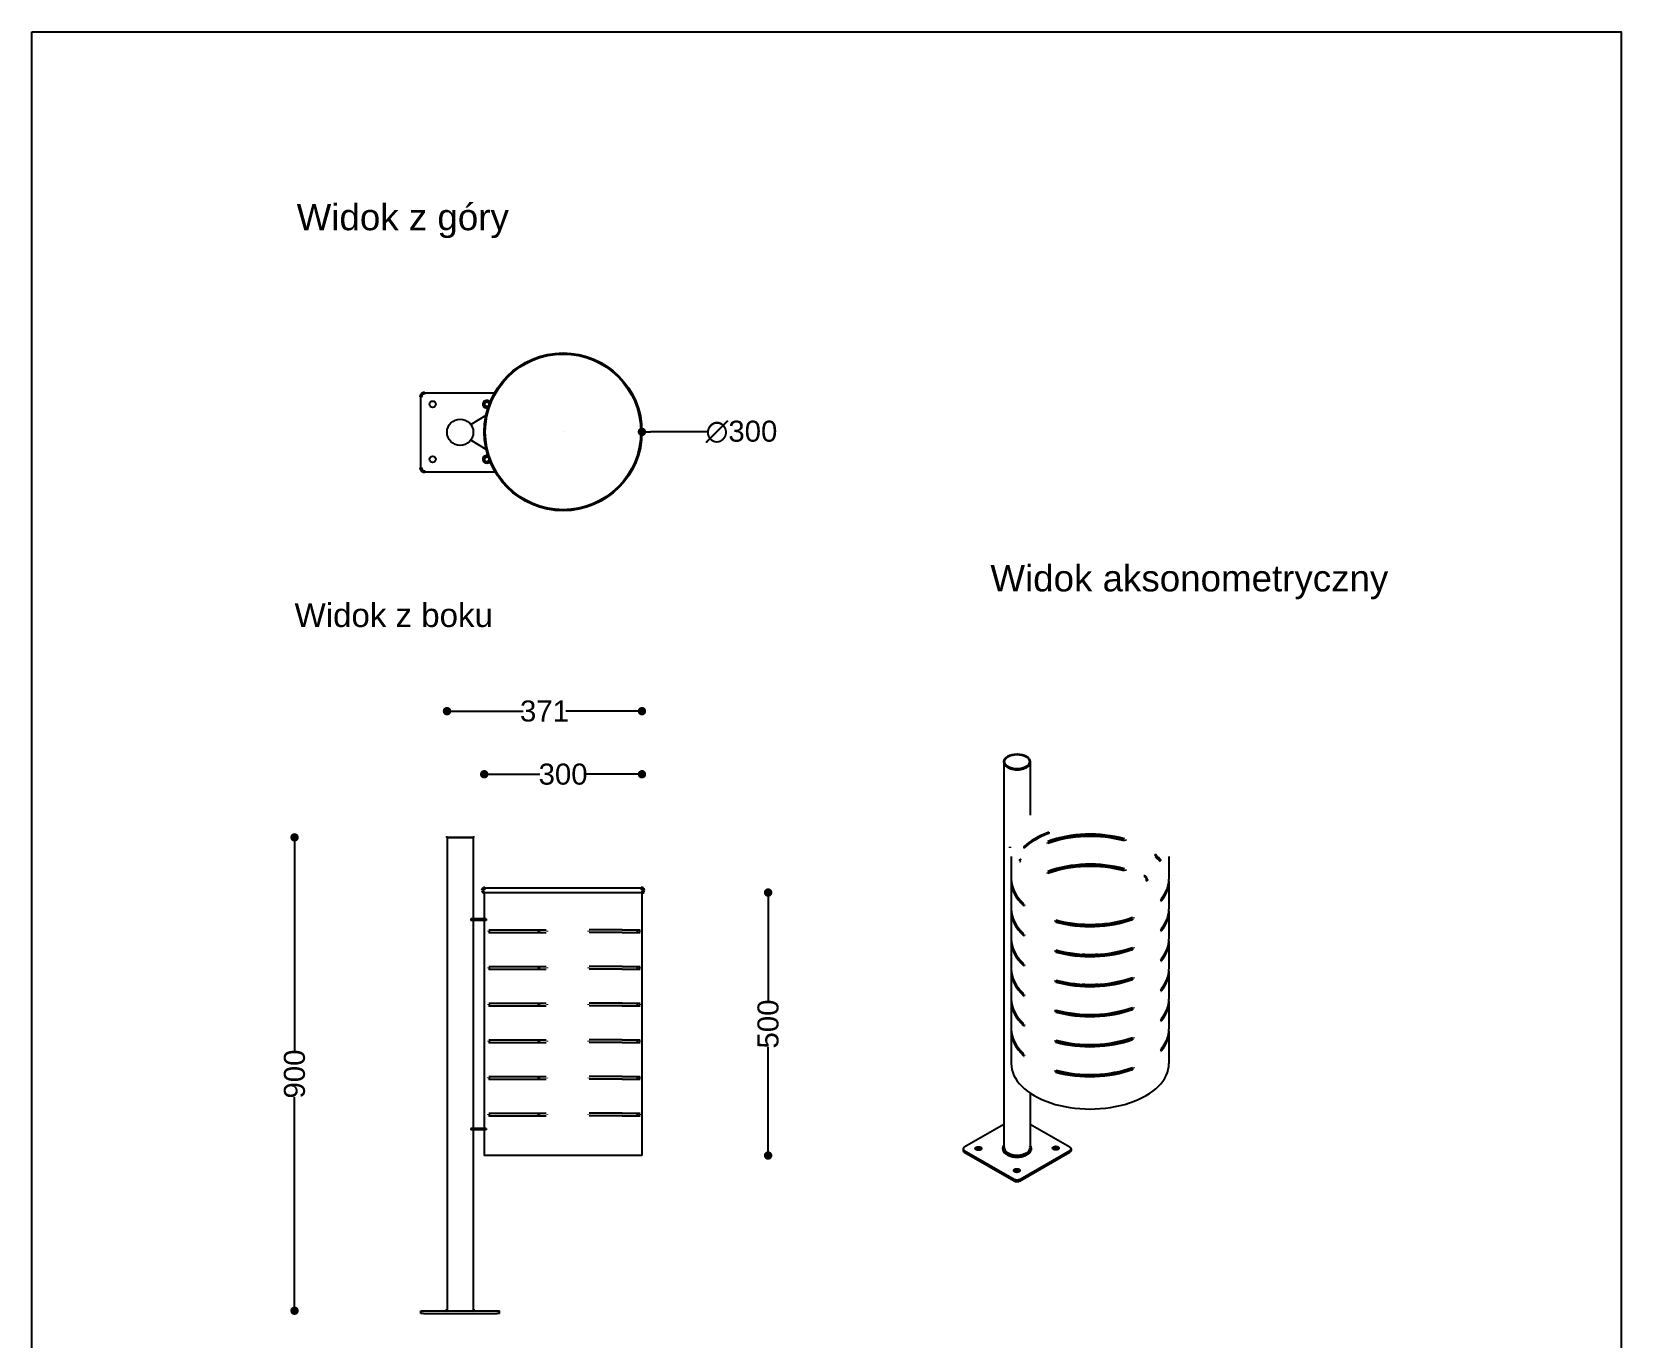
# Model space of a CAD drawing. Header units: millimetres. Extents: x -295 to 2728, y -773 to 3655.
# Drawn here: x -295 to 2728, y 1171 to 3655 of the extents above; entities that cross this region are included whole.
import ezdxf

# ---------------------------------------------------------------- set-up
doc = ezdxf.new("R2010")
doc.units = ezdxf.units.MM
doc.header["$LTSCALE"] = 6
doc.layers.add('Krawędzie widoczneARTUR', color=7, linetype='Continuous', lineweight=50)
doc.layers.add('Widoczne krawędzie styczneARTUR', color=7, linetype='Continuous', lineweight=35)
doc.styles.get("Standard").update_dxf_attribs({"font": 'arial.ttf'})
doc.dimstyles.get("Standard").update_dxf_attribs({"dimtxt": 0.18, "dimasz": 0.18, "dimexe": 0.18, "dimexo": 0.0625, "dimgap": 0.09, "dimtad": 0, "dimtih": 1, "dimtoh": 1, "dimdec": 4, "dimzin": 0, "dimdsep": 46, "dimtxsty": 'Standard', "dimcen": 0.09, "dimadec": 0, "dimazin": 0, "dimtfac": 1, "dimtdec": 4, "dimtofl": 0, "dimtmove": 0, "dimatfit": 3, "dimfxl": 0, "dimtolj": 1, "dimtzin": 0, "dimarcsym": 0})

# ---------------------------------------------------------------- blocks, each defined once
blk = doc.blocks.new('_Dot')
at = {"color": 0, "linetype": 'ByBlock', "lineweight": -2}
blk.add_line((-0.5, 0), (-1, 0), dxfattribs=at)
at = {"color": 0, "linetype": 'ByBlock', "const_width": 0.5}
blk.add_lwpolyline([(-0.25, 0, 1), (0.25, 0, 1)], format="xyb", close=True, dxfattribs=at)
blk = doc.blocks.new('*D7')
at = {"color": 0, "lineweight": -2}
for p, q in [((204.6, 2107), (204.6, 1717.2)), ((204.6, 1239), (204.6, 1628.8))]:
    blk.add_line(p, q, dxfattribs=at)
at = {"layer": 'Defpoints', "color": 0}
for p in [(495.1, 2123), (204.6, 1223), (495.1, 1223)]:
    blk.add_point(p, dxfattribs=at)
at = {"color": 0, "lineweight": -2, "xscale": 16, "yscale": 16, "zscale": 16}
for p, rotation in [((204.6, 2123), 90), ((204.6, 1223), 270)]:
    blk.add_blockref('_Dot', p, dxfattribs=dict(at, rotation=rotation))
at = {"color": 0, "insert": (204.6, 1673), "char_height": 40, "attachment_point": 5, "rotation": 90}
blk.add_mtext('\\A1;900', dxfattribs=at)
blk = doc.blocks.new('*D8')
at = {"color": 0, "lineweight": -2}
for p, q in [((581.4, 2243), (671.2, 2243)), ((849.4, 2243), (759.6, 2243))]:
    blk.add_line(p, q, dxfattribs=at)
at = {"layer": 'Defpoints', "color": 0}
for p in [(865.4, 2243), (565.4, 2017.4), (865.4, 2017.4)]:
    blk.add_point(p, dxfattribs=at)
at = {"color": 0, "lineweight": -2, "xscale": 16, "yscale": 16, "zscale": 16, "rotation": 180}
blk.add_blockref('_Dot', (565.4, 2243), dxfattribs=at)
at = {"color": 0, "lineweight": -2, "xscale": 16, "yscale": 16, "zscale": 16}
blk.add_blockref('_Dot', (865.4, 2243), dxfattribs=at)
at = {"color": 0, "insert": (715.4, 2243), "char_height": 40, "attachment_point": 5}
blk.add_mtext('\\A1;300', dxfattribs=at)
blk = doc.blocks.new('*D9')
at = {"color": 0, "lineweight": -2}
for p, q in [((510.6, 2363), (639.6, 2363)), ((849.4, 2363), (720.4, 2363))]:
    blk.add_line(p, q, dxfattribs=at)
at = {"layer": 'Defpoints', "color": 0}
for p in [(865.4, 2363), (494.6, 2122), (865.4, 2017.4)]:
    blk.add_point(p, dxfattribs=at)
at = {"color": 0, "lineweight": -2, "xscale": 16, "yscale": 16, "zscale": 16, "rotation": 180}
blk.add_blockref('_Dot', (494.6, 2363), dxfattribs=at)
at = {"color": 0, "lineweight": -2, "xscale": 16, "yscale": 16, "zscale": 16}
blk.add_blockref('_Dot', (865.4, 2363), dxfattribs=at)
at = {"color": 0, "insert": (680, 2363), "char_height": 40, "attachment_point": 5}
blk.add_mtext('\\A1;371', dxfattribs=at)
blk = doc.blocks.new('*D10')
at = {"color": 0, "lineweight": -2}
for p, q in [((715.3, 2894), (715.5, 2894)), ((715.4, 2893.9), (715.4, 2894.1)), ((988.8, 2894), (881.4, 2894))]:
    blk.add_line(p, q, dxfattribs=at)
at = {"layer": 'Defpoints', "color": 0}
for p in [(565.4, 2894), (865.4, 2894)]:
    blk.add_point(p, dxfattribs=at)
at = {"color": 0, "lineweight": -2, "xscale": 16, "yscale": 16, "zscale": 16, "rotation": 180}
blk.add_blockref('_Dot', (865.4, 2894), dxfattribs=at)
at = {"color": 0, "insert": (1054.7, 2894), "char_height": 40, "attachment_point": 5}
blk.add_mtext('\\A1;∅300', dxfattribs=at)
blk = doc.blocks.new('*D20')
at = {"color": 0, "lineweight": -2}
for p, q in [((1105.4, 2002.1), (1105.4, 1812.3)), ((1105.4, 1534.1), (1105.4, 1723.9))]:
    blk.add_line(p, q, dxfattribs=at)
at = {"layer": 'Defpoints', "color": 0}
for p in [(715.4, 2018.1), (1105.4, 2018.1), (715.4, 1518.1)]:
    blk.add_point(p, dxfattribs=at)
at = {"color": 0, "lineweight": -2, "xscale": 16, "yscale": 16, "zscale": 16}
for p, rotation in [((1105.4, 2018.1), 90), ((1105.4, 1518.1), 270)]:
    blk.add_blockref('_Dot', p, dxfattribs=dict(at, rotation=rotation))
at = {"color": 0, "insert": (1105.4, 1768.1), "char_height": 40, "attachment_point": 5, "rotation": 90}
blk.add_mtext('\\A1;500', dxfattribs=at)

msp = doc.modelspace()

# ---------------------------------------------------------------- linework, layer by layer
for p, q in [((539.8, 1967.8), (539.8, 1964.8)), ((539.8, 1569.6), (539.8, 1566.6))]:
    msp.add_line(p, q)
msp.add_lwpolyline([(-295.2, 3654.7), (2728.1, 3654.7), (2728.1, -772.6), (-295.2, -772.6)], close=True)
at = {"layer": 'Krawędzie widoczneARTUR', "lineweight": 25}
for p, q in [((452.6, 2968.2), (585.1, 2968.2)), ((444.6, 2826.2), (444.6, 2960.2)), ((539.8, 2908), (568.8, 2925.8)), ((569.2, 2860.4), (539.8, 2878.5)), ((452.6, 2818.2), (586, 2818.2)), ((1553.9, 2266.4), (1553.9, 2266)), ((1553.9, 2266), (1553.9, 1532.5)), ((1603.9, 2266.4), (1603.9, 2266)), ((1603.9, 2266), (1603.9, 2165.2)), ((494.6, 2122.5), (494.6, 2122)), ((544.6, 2122), (494.6, 2122)), ((544.6, 2122), (494.6, 2122)), ((494.6, 2122), (494.6, 1224.8)), ((544.1, 2123), (495.1, 2123)), ((544.6, 2122.5), (544.6, 2122)), ((544.6, 2122), (544.6, 1967.8)), ((1639.4, 2132.8), (1639.4, 2130.3)), ((1785, 2118.7), (1785, 2118.6)), ((1785.2, 2118.1), (1785.2, 2117.2)), ((1567.9, 2086.9), (1567.9, 2043.8)), ((1591.5, 2104.8), (1591.5, 2102.3)), ((1635.4, 2112.9), (1635.4, 2112.1)), ((1840.8, 2089.7), (1840.8, 2088.8)), ((1843.1, 2089.2), (1843.1, 2088.9)), ((1867.9, 2086.9), (1867.9, 2043.8)), ((1586.1, 2080.8), (1586.1, 2080)), ((1785, 2061.6), (1785, 2061.5)), ((1785.2, 2061), (1785.2, 2060.2)), ((567.4, 2027), (863.4, 2027)), ((1567.9, 2039.7), (1567.9, 1986.7)), ((1635.4, 2055.8), (1635.4, 2055)), ((1867.9, 2039.7), (1867.9, 1986.7)), ((865.4, 2017.4), (565.4, 2017.4)), ((565.4, 2017.4), (565.4, 1967.8)), ((865.4, 2017.4), (865.4, 1518.1)), ((1852.1, 2003.5), (1852.1, 2002.7)), ((569.2, 1967.8), (539.8, 1967.8)), ((569.2, 1967.8), (569.2, 1964.8)), ((569.2, 1967.8), (569.2, 1964.8)), ((1567.9, 1982.6), (1567.9, 1929.6)), ((1592.8, 1994.5), (1592.8, 1993.7)), ((1800.5, 1970.6), (1800.5, 1970.6)), ((1800.6, 1970.1), (1800.6, 1969.2)), ((1867.9, 1982.6), (1867.9, 1929.6)), ((569.2, 1964.8), (539.8, 1964.8)), ((544.6, 1964.8), (544.6, 1569.6)), ((565.4, 1964.8), (565.4, 1569.6)), ((573.1, 1945.3), (573.1, 1944.3)), ((573.9, 1947.3), (683.1, 1947.3)), ((573.9, 1942.3), (683.1, 1942.3)), ((574.7, 1945.3), (574.7, 1944.3)), ((668, 1945.3), (668, 1944.3)), ((669.7, 1945.3), (669.7, 1944.3)), ((685.4, 1945.3), (685.4, 1944.3)), ((762.9, 1945.3), (762.9, 1944.3)), ((827.7, 1947.3), (765, 1947.3)), ((827.7, 1942.3), (765, 1942.3)), ((827.7, 1947.3), (861.9, 1947.3)), ((827.7, 1942.3), (861.9, 1942.3)), ((856.2, 1945.3), (856.2, 1944.3)), ((860.7, 1945.3), (860.7, 1944.3)), ((862.4, 1945.3), (862.4, 1944.3)), ((1592.8, 1937.5), (1592.8, 1936.7)), ((1650.9, 1964.9), (1650.9, 1964.1)), ((1852.1, 1946.4), (1852.1, 1945.6)), ((1567.9, 1925.6), (1567.9, 1872.6)), ((1650.9, 1907.8), (1650.9, 1907)), ((1800.5, 1913.5), (1800.5, 1913.5)), ((1800.6, 1913), (1800.6, 1912.2)), ((1867.9, 1925.6), (1867.9, 1872.6)), ((573.1, 1875.5), (573.1, 1874.5)), ((573.9, 1877.5), (683.1, 1877.5)), ((574.7, 1875.5), (574.7, 1874.5)), ((668, 1875.5), (668, 1874.5)), ((669.7, 1875.5), (669.7, 1874.5)), ((685.4, 1875.5), (685.4, 1874.5)), ((762.9, 1875.5), (762.9, 1874.5)), ((827.7, 1877.5), (765, 1877.5)), ((827.7, 1877.5), (861.9, 1877.5)), ((856.2, 1875.5), (856.2, 1874.5)), ((860.7, 1875.5), (860.7, 1874.5)), ((862.4, 1875.5), (862.4, 1874.5)), ((1592.8, 1880.4), (1592.8, 1879.6)), ((1852.1, 1889.4), (1852.1, 1888.6)), ((573.9, 1872.5), (683.1, 1872.5)), ((827.7, 1872.5), (765, 1872.5)), ((827.7, 1872.5), (861.9, 1872.5)), ((1567.9, 1868.5), (1567.9, 1815.5)), ((1650.9, 1850.7), (1650.9, 1849.9)), ((1800.5, 1856.5), (1800.5, 1856.4)), ((1800.6, 1855.9), (1800.6, 1855.1)), ((1867.9, 1868.5), (1867.9, 1815.5)), ((1592.8, 1823.3), (1592.8, 1822.5)), ((1852.1, 1832.3), (1852.1, 1831.5)), ((573.1, 1805.7), (573.1, 1804.7)), ((573.9, 1807.7), (683.1, 1807.7)), ((573.9, 1802.7), (683.1, 1802.7)), ((574.7, 1805.7), (574.7, 1804.7)), ((668, 1805.7), (668, 1804.7)), ((669.7, 1805.7), (669.7, 1804.7)), ((685.4, 1805.7), (685.4, 1804.7)), ((762.9, 1805.7), (762.9, 1804.7)), ((827.7, 1807.7), (765, 1807.7)), ((827.7, 1802.7), (765, 1802.7)), ((827.7, 1807.7), (861.9, 1807.7)), ((827.7, 1802.7), (861.9, 1802.7)), ((856.2, 1805.7), (856.2, 1804.7)), ((860.7, 1805.7), (860.7, 1804.7)), ((862.4, 1805.7), (862.4, 1804.7)), ((1567.9, 1811.4), (1567.9, 1758.4)), ((1650.9, 1793.7), (1650.9, 1792.9)), ((1800.5, 1799.4), (1800.5, 1799.4)), ((1800.6, 1798.9), (1800.6, 1798)), ((1867.9, 1811.4), (1867.9, 1758.4)), ((1567.9, 1754.4), (1567.9, 1692.9)), ((1592.8, 1766.3), (1592.8, 1765.5)), ((1852.1, 1775.2), (1852.1, 1774.4)), ((1867.9, 1754.4), (1867.9, 1692.9)), ((573.1, 1735.9), (573.1, 1734.9)), ((573.9, 1737.9), (683.1, 1737.9)), ((573.9, 1732.9), (683.1, 1732.9)), ((574.7, 1735.9), (574.7, 1734.9)), ((668, 1735.9), (668, 1734.9)), ((669.7, 1735.9), (669.7, 1734.9)), ((685.4, 1735.9), (685.4, 1734.9)), ((762.9, 1735.9), (762.9, 1734.9)), ((827.7, 1737.9), (765, 1737.9)), ((827.7, 1732.9), (765, 1732.9)), ((827.7, 1737.9), (861.9, 1737.9)), ((827.7, 1732.9), (861.9, 1732.9)), ((856.2, 1735.9), (856.2, 1734.9)), ((860.7, 1735.9), (860.7, 1734.9)), ((862.4, 1735.9), (862.4, 1734.9)), ((1650.9, 1736.6), (1650.9, 1735.8)), ((1800.5, 1742.3), (1800.5, 1742.3)), ((1800.6, 1741.8), (1800.6, 1741)), ((1592.8, 1709.2), (1592.8, 1708.4)), ((1852.1, 1718.2), (1852.1, 1717.4)), ((573.1, 1666.1), (573.1, 1665.1)), ((573.9, 1668.1), (683.1, 1668.1)), ((573.9, 1663.1), (683.1, 1663.1)), ((574.7, 1666.1), (574.7, 1665.1)), ((668, 1666.1), (668, 1665.1)), ((669.7, 1666.1), (669.7, 1665.1)), ((685.4, 1666.1), (685.4, 1665.1)), ((762.9, 1666.1), (762.9, 1665.1)), ((827.7, 1668.1), (765, 1668.1)), ((827.7, 1663.1), (765, 1663.1)), ((827.7, 1668.1), (861.9, 1668.1)), ((827.7, 1663.1), (861.9, 1663.1)), ((856.2, 1666.1), (856.2, 1665.1)), ((860.7, 1666.1), (860.7, 1665.1)), ((862.4, 1666.1), (862.4, 1665.1)), ((1650.9, 1679.5), (1650.9, 1678.7)), ((1800.5, 1685.3), (1800.5, 1685.2)), ((1800.6, 1684.7), (1800.6, 1683.9)), ((1603.9, 1636.8), (1603.9, 1532.5)), ((573.1, 1596.3), (573.1, 1595.3)), ((573.9, 1598.3), (683.1, 1598.3)), ((573.9, 1593.3), (683.1, 1593.3)), ((574.7, 1596.3), (574.7, 1595.3)), ((668, 1596.3), (668, 1595.3)), ((669.7, 1596.3), (669.7, 1595.3)), ((685.4, 1596.3), (685.4, 1595.3)), ((762.9, 1596.3), (762.9, 1595.3)), ((827.7, 1598.3), (765, 1598.3)), ((827.7, 1593.3), (765, 1593.3)), ((827.7, 1598.3), (861.9, 1598.3)), ((827.7, 1593.3), (861.9, 1593.3)), ((856.2, 1596.3), (856.2, 1595.3)), ((860.7, 1596.3), (860.7, 1595.3)), ((862.4, 1596.3), (862.4, 1595.3)), ((1478.5, 1534.3), (1553.9, 1577.7)), ((1603.9, 1577.7), (1679.3, 1534.3)), ((569.2, 1569.6), (539.8, 1569.6)), ((569.2, 1566.6), (539.8, 1566.6)), ((544.6, 1566.6), (544.6, 1224.8)), ((565.4, 1566.6), (565.4, 1518.1)), ((569.2, 1569.6), (569.2, 1566.6)), ((865.4, 1518.1), (565.4, 1518.1)), ((1476.2, 1531), (1476.2, 1527.7)), ((1478.5, 1527.8), (1573.3, 1473.2)), ((1478.5, 1524.5), (1573.3, 1469.9)), ((1584.6, 1473.2), (1679.3, 1527.8)), ((1584.6, 1469.9), (1679.3, 1524.5)), ((1681.7, 1531), (1681.7, 1527.7)), ((444.6, 1219), (444.6, 1223)), ((444.6, 1223), (452.6, 1223)), ((444.6, 1218), (444.6, 1223)), ((449.6, 1218), (444.6, 1218)), ((449.6, 1218), (589.6, 1218)), ((452.6, 1223), (586.6, 1223)), ((586.6, 1223), (594.6, 1223)), ((594.6, 1218), (589.6, 1218)), ((594.6, 1219), (594.6, 1223)), ((594.6, 1218), (594.6, 1223))]:
    msp.add_line(p, q, dxfattribs=at)
at = {"layer": 'Krawędzie widoczneARTUR', "lineweight": 25, "flags": 128}
for points in [[(1553.9, 2266.4), (1554, 2267.1)], [(1783, 2117.5), (1783.1, 2117.5)], [(1785.2, 2118.1), (1785.1, 2118.2)], [(1635.4, 2112.8), (1635.5, 2112.8)], [(1635.4, 2112.1), (1635.4, 2112)], [(1637.4, 2115.3), (1637.2, 2115.2)], [(1783.1, 2116.2), (1783.2, 2116.2)], [(1840.8, 2089.7), (1840.8, 2089.8)], [(1842.1, 2086.1), (1842, 2086.2)], [(1844.4, 2086.2), (1844.3, 2086.2)], [(1582.8, 2077.1), (1582.8, 2077.2)], [(1585.1, 2077.2), (1585.1, 2077.3)], [(1586.1, 2080.8), (1586.1, 2080.9)], [(1637.4, 2058.2), (1637.2, 2058.1)], [(1783, 2060.5), (1783.1, 2060.4)], [(1783.1, 2059.1), (1783.2, 2059.1)], [(1785.2, 2061), (1785.1, 2061.1)], [(1635.4, 2055.8), (1635.5, 2055.7)], [(1635.4, 2055), (1635.4, 2054.9)], [(1822.2, 2050.1), (1823.4, 2050.9)], [(1825.1, 2040.2), (1823.8, 2039.5)], [(1591.5, 1997.3), (1591.6, 1997.2)], [(1852.1, 2002.7), (1852.1, 2002.6)], [(1853.1, 2006.3), (1853.1, 2006.3)], [(1592.8, 1993.7), (1592.8, 1993.6)], [(1652.9, 1965.9), (1652.8, 1966)], [(1798.5, 1968.2), (1798.6, 1968.2)], [(1798.7, 1966.9), (1798.8, 1966.9)], [(1800.6, 1970.1), (1800.6, 1970.2)], [(573.1, 1945.3), (573.1, 1945.4)], [(573.9, 1942.3), (573.8, 1942.3)], [(574.7, 1945.3), (574.7, 1945.4)], [(575.4, 1942.3), (575.4, 1942.3)], [(665.8, 1942.3), (665.9, 1942.3)], [(667.5, 1942.3), (667.7, 1942.3)], [(668, 1945.3), (668, 1945.4)], [(669.7, 1945.3), (669.7, 1945.4)], [(683.1, 1947.3), (683.2, 1947.3)], [(685.4, 1944.3), (685.4, 1944.2)], [(762.9, 1944.3), (762.9, 1944.2)], [(765, 1947.3), (764.9, 1947.3)], [(855.5, 1947.3), (855.5, 1947.3)], [(856.2, 1944.3), (856.2, 1944.2)], [(860.2, 1942.3), (860.2, 1942.3)], [(860.7, 1945.3), (860.7, 1945.4)], [(861.9, 1942.3), (861.9, 1942.3)], [(862.4, 1945.3), (862.4, 1945.4)], [(1591.5, 1940.2), (1591.6, 1940.1)], [(1592.8, 1936.7), (1592.8, 1936.5)], [(1650.9, 1964.8), (1650.9, 1964.7)], [(1650.9, 1964.1), (1650.9, 1963.9)], [(1852.1, 1945.6), (1852.1, 1945.5)], [(1853.1, 1949.3), (1853.1, 1949.2)], [(1650.9, 1907.7), (1650.9, 1907.6)], [(1650.9, 1907), (1650.9, 1906.9)], [(1652.9, 1908.9), (1652.8, 1908.9)], [(1798.5, 1911.1), (1798.6, 1911.2)], [(1798.7, 1909.8), (1798.8, 1909.9)], [(1800.6, 1913), (1800.6, 1913.1)], [(573.1, 1875.5), (573.1, 1875.6)], [(574.7, 1875.5), (574.7, 1875.6)], [(668, 1875.5), (668, 1875.6)], [(669.7, 1875.5), (669.7, 1875.6)], [(683.1, 1877.5), (683.2, 1877.5)], [(685.4, 1874.5), (685.4, 1874.4)], [(762.9, 1874.5), (762.9, 1874.4)], [(765, 1877.5), (764.9, 1877.5)], [(855.5, 1877.5), (855.5, 1877.5)], [(856.2, 1874.5), (856.2, 1874.4)], [(860.7, 1875.5), (860.7, 1875.6)], [(862.4, 1875.5), (862.4, 1875.6)], [(1591.5, 1883.2), (1591.6, 1883.1)], [(1592.8, 1879.6), (1592.8, 1879.5)], [(1852.1, 1888.6), (1852.1, 1888.5)], [(1853.1, 1892.2), (1853.1, 1892.1)], [(573.9, 1872.5), (573.8, 1872.5)], [(575.4, 1872.5), (575.4, 1872.5)], [(665.8, 1872.5), (665.9, 1872.5)], [(667.5, 1872.5), (667.7, 1872.5)], [(860.2, 1872.5), (860.2, 1872.5)], [(861.9, 1872.5), (861.9, 1872.5)], [(1650.9, 1850.6), (1650.9, 1850.5)], [(1650.9, 1849.9), (1650.9, 1849.8)], [(1652.9, 1851.8), (1652.8, 1851.8)], [(1798.5, 1854.1), (1798.6, 1854.1)], [(1798.7, 1852.7), (1798.8, 1852.8)], [(1800.6, 1855.9), (1800.6, 1856)], [(1591.5, 1826.1), (1591.6, 1826)], [(1592.8, 1822.5), (1592.8, 1822.4)], [(1852.1, 1831.5), (1852.1, 1831.4)], [(1853.1, 1835.1), (1853.1, 1835.1)], [(573.1, 1805.7), (573.1, 1805.8)], [(573.9, 1802.7), (573.8, 1802.7)], [(574.7, 1805.7), (574.7, 1805.8)], [(575.4, 1802.7), (575.4, 1802.7)], [(665.8, 1802.7), (665.9, 1802.7)], [(667.5, 1802.7), (667.7, 1802.7)], [(668, 1805.7), (668, 1805.8)], [(669.7, 1805.7), (669.7, 1805.8)], [(683.1, 1807.7), (683.2, 1807.7)], [(685.4, 1804.7), (685.4, 1804.6)], [(762.9, 1804.7), (762.9, 1804.6)], [(765, 1807.7), (764.9, 1807.7)], [(855.5, 1807.7), (855.5, 1807.7)], [(856.2, 1804.7), (856.2, 1804.6)], [(860.2, 1802.7), (860.2, 1802.7)], [(860.7, 1805.7), (860.7, 1805.8)], [(861.9, 1802.7), (861.9, 1802.7)], [(862.4, 1805.7), (862.4, 1805.8)], [(1650.9, 1793.6), (1650.9, 1793.5)], [(1650.9, 1792.9), (1650.9, 1792.7)], [(1652.9, 1794.7), (1652.8, 1794.8)], [(1798.5, 1797), (1798.6, 1797)], [(1798.7, 1795.7), (1798.8, 1795.7)], [(1800.6, 1798.9), (1800.6, 1799)], [(1591.5, 1769), (1591.6, 1769)], [(1592.8, 1765.5), (1592.8, 1765.4)], [(1852.1, 1774.4), (1852.1, 1774.3)], [(1853.1, 1778.1), (1853.1, 1778)], [(573.1, 1735.9), (573.1, 1736)], [(573.9, 1732.9), (573.8, 1732.9)], [(574.7, 1735.9), (574.7, 1736)], [(575.4, 1732.9), (575.4, 1732.9)], [(665.8, 1732.9), (665.9, 1732.9)], [(667.5, 1732.9), (667.7, 1732.9)], [(668, 1735.9), (668, 1736)], [(669.7, 1735.9), (669.7, 1736)], [(683.1, 1737.9), (683.2, 1737.9)], [(685.4, 1734.9), (685.4, 1734.8)], [(762.9, 1734.9), (762.9, 1734.8)], [(765, 1737.9), (764.9, 1737.9)], [(855.5, 1737.9), (855.5, 1737.9)], [(856.2, 1734.9), (856.2, 1734.8)], [(860.2, 1732.9), (860.2, 1732.9)], [(860.7, 1735.9), (860.7, 1736)], [(861.9, 1732.9), (861.9, 1732.9)], [(862.4, 1735.9), (862.4, 1736)], [(1650.9, 1736.5), (1650.9, 1736.4)], [(1650.9, 1735.8), (1650.9, 1735.7)], [(1652.9, 1737.7), (1652.8, 1737.7)], [(1798.5, 1739.9), (1798.6, 1740)], [(1798.7, 1738.6), (1798.8, 1738.7)], [(1800.6, 1741.8), (1800.6, 1741.9)], [(1591.5, 1712), (1591.6, 1711.9)], [(1592.8, 1708.4), (1592.8, 1708.3)], [(1852.1, 1717.4), (1852.1, 1717.3)], [(1853.1, 1721), (1853.1, 1720.9)], [(573.1, 1666.1), (573.1, 1666.2)], [(573.9, 1663.1), (573.8, 1663.1)], [(574.7, 1666.1), (574.7, 1666.2)], [(575.4, 1663.1), (575.4, 1663.1)], [(665.8, 1663.1), (665.9, 1663.1)], [(667.5, 1663.1), (667.7, 1663.1)], [(668, 1666.1), (668, 1666.2)], [(669.7, 1666.1), (669.7, 1666.2)], [(683.1, 1668.1), (683.2, 1668.1)], [(685.4, 1665.1), (685.4, 1665)], [(762.9, 1665.1), (762.9, 1665)], [(765, 1668.1), (764.9, 1668.1)], [(855.5, 1668.1), (855.5, 1668.1)], [(856.2, 1665.1), (856.2, 1665)], [(860.2, 1663.1), (860.2, 1663.1)], [(860.7, 1666.1), (860.7, 1666.2)], [(861.9, 1663.1), (861.9, 1663.1)], [(862.4, 1666.1), (862.4, 1666.2)], [(1650.9, 1679.4), (1650.9, 1679.3)], [(1650.9, 1678.7), (1650.9, 1678.6)], [(1652.9, 1680.6), (1652.8, 1680.6)], [(1798.5, 1682.9), (1798.6, 1682.9)], [(1798.7, 1681.6), (1798.8, 1681.6)], [(1800.6, 1684.7), (1800.6, 1684.8)], [(573.1, 1596.3), (573.1, 1596.4)], [(573.9, 1593.3), (573.8, 1593.3)], [(574.7, 1596.3), (574.7, 1596.4)], [(575.4, 1593.3), (575.4, 1593.3)], [(665.8, 1593.3), (665.9, 1593.3)], [(667.5, 1593.3), (667.7, 1593.3)], [(668, 1596.3), (668, 1596.4)], [(669.7, 1596.3), (669.7, 1596.4)], [(683.1, 1598.3), (683.2, 1598.3)], [(685.4, 1595.3), (685.4, 1595.2)], [(762.9, 1595.3), (762.9, 1595.2)], [(765, 1598.3), (764.9, 1598.3)], [(855.5, 1598.3), (855.5, 1598.3)], [(856.2, 1595.3), (856.2, 1595.2)], [(860.2, 1593.3), (860.2, 1593.3)], [(860.7, 1596.3), (860.7, 1596.4)], [(861.9, 1593.3), (861.9, 1593.3)], [(862.4, 1596.3), (862.4, 1596.4)]]:
    msp.add_lwpolyline(points, dxfattribs=at)
at = {"layer": 'Krawędzie widoczneARTUR', "lineweight": 25}
for centre, radius in [((715.4, 2894), 150), ((715.4, 2894), 148), ((467.2, 2946.6), 6), ((519.6, 2893.2), 25), ((467.2, 2841.8), 6)]:
    msp.add_circle(centre, radius, dxfattribs=at)
at = {"layer": 'Krawędzie widoczneARTUR'}
for centre, radius, start, end in [((452.6, 2960.2), 8, 90, 180), ((570.4, 2946.6), 6, 24.2805, 295.841), ((570.4, 2841.8), 6, 65.8013, 333.7975), ((452.6, 2826.2), 8, 180, 270), ((495.1, 2122.5), 0.5, 90, 180), ((544.1, 2122.5), 0.5, 0, 90), ((567.4, 2022), 5, 90, 180), ((863.4, 2022), 5, 0, 90), ((567.4, 2022), 5, 180, 246.4335), ((863.4, 2022), 5, 293.5665, 0), ((492.8, 1224.8), 1.8, 270, 0), ((546.4, 1224.8), 1.8, 180, 270)]:
    msp.add_arc(centre, radius, start, end, dxfattribs=at)
at = {"layer": 'Krawędzie widoczneARTUR', "lineweight": 25}
for centre, major_axis, start_param, end_param in [((1578.9, 2266), (-25, 0), 0, 3.141593), ((1578.9, 2266), (-25, 0), 0, 3.141593), ((1717.9, 2060.5), (-148, 0), 5.271433, 5.73715), ((1717.9, 2058.1), (-148, 0), 5.271433, 5.73715), ((1717.9, 2039.7), (150, 0), 1.122531, 2.139071), ((1717.9, 2043.8), (148, 0), 1.114987, 2.146616), ((1717.9, 2039.7), (148, 0), 1.114987, 2.146616), ((1717.9, 2043.8), (-148, 0), 3.563321, 3.717412), ((1717.9, 2039.7), (-150, 0), 3.599633, 3.709868), ((1717.9, 2043.8), (148, 0), 2.685784, 2.719867), ((1717.9, 2039.7), (148, 0), 2.685784, 2.696164), ((1717.9, 1982.6), (150, 0), 1.122531, 2.139071), ((1717.9, 1986.7), (148, 0), 1.114987, 2.146616), ((1717.9, 1982.6), (148, 0), 1.114987, 2.146616), ((1717.9, 2039.7), (-148, 0), 3.587049, 3.717412), ((1717.9, 2039.7), (-150, 0), 6.259522, 6.85146), ((1717.9, 2043.8), (-150, 0), 0, 0.568275), ((1717.9, 2043.8), (150, 0), 5.83492, 6.283185), ((1717.9, 2039.7), (150, 0), 5.83492, 6.306849), ((1717.9, 2039.7), (-148, 0), 0.262684, 0.56281), ((1717.9, 1986.7), (-148, 0), 5.963298, 5.967153), ((1717.9, 1982.6), (-150, 0), 5.921365, 5.925226), ((1717.9, 1982.6), (-148, 0), 5.936482, 5.941815), ((1717.9, 2039.7), (148, 0), 5.84752, 6.020501), ((1717.9, 1982.6), (148, 0), 0.341371, 0.346704), ((1717.9, 1982.6), (150, 0), 0.357959, 0.36182), ((1717.9, 1986.7), (148, 0), 0.316032, 0.319888), ((1717.9, 1982.6), (-150, 0), 6.259522, 6.85146), ((1717.9, 1986.7), (-150, 0), 0, 0.568275), ((1717.9, 2043.8), (150, 0), 4.264124, 4.772394), ((1717.9, 2039.7), (-148, 0), 1.630801, 2.146616), ((1717.9, 2043.8), (-150, 0), 1.630801, 2.139071), ((1717.9, 2039.7), (-150, 0), 1.630801, 2.139071), ((1717.9, 1986.7), (150, 0), 5.83492, 6.283185), ((1717.9, 1982.6), (150, 0), 5.83492, 6.306849), ((1717.9, 1982.6), (-148, 0), 0.262684, 0.56281), ((1717.9, 1929.6), (-148, 0), 5.963298, 5.967153), ((1717.9, 1925.6), (-150, 0), 5.921365, 5.925226), ((1717.9, 1925.6), (-148, 0), 5.936482, 5.941815), ((1717.9, 2039.7), (148, 0), 4.25658, 4.772394), ((1717.9, 2039.7), (150, 0), 4.264124, 4.772394), ((1717.9, 1872.6), (148, 0), 1.640607, 1.769335), ((1717.9, 1868.5), (150, 0), 1.501918, 1.639675), ((1717.9, 1872.6), (148, 0), 1.372258, 1.500985), ((1717.9, 1982.6), (148, 0), 5.84752, 6.020501), ((1717.9, 1925.6), (148, 0), 0.341371, 0.346704), ((1717.9, 1925.6), (150, 0), 0.357959, 0.36182), ((1717.9, 1929.6), (148, 0), 0.316032, 0.319888), ((1717.9, 1925.6), (-150, 0), 6.259522, 6.85146), ((1717.9, 1929.6), (-150, 0), 0, 0.568275), ((1717.9, 1982.6), (148, 0), 4.25658, 4.772394), ((1717.9, 1986.7), (150, 0), 4.264124, 4.772394), ((1717.9, 1982.6), (150, 0), 4.264124, 4.772394), ((1717.9, 1982.6), (-148, 0), 1.630801, 2.146616), ((1717.9, 1986.7), (-150, 0), 1.630801, 2.139071), ((1717.9, 1982.6), (-150, 0), 1.630801, 2.139071), ((1717.9, 1929.6), (150, 0), 5.83492, 6.283185), ((1717.9, 1925.6), (150, 0), 5.83492, 6.306849), ((1717.9, 1925.6), (-148, 0), 0.262684, 0.56281), ((1717.9, 1872.6), (-148, 0), 5.963298, 5.967153), ((1717.9, 1868.5), (-150, 0), 5.921365, 5.925226), ((1717.9, 1868.5), (-148, 0), 5.936482, 5.941815), ((1717.9, 1815.5), (148, 0), 1.640607, 1.769335), ((1717.9, 1811.4), (150, 0), 1.501918, 1.639675), ((1717.9, 1815.5), (148, 0), 1.372258, 1.500985), ((1717.9, 1925.6), (148, 0), 5.84752, 6.020501), ((1717.9, 1868.5), (148, 0), 0.341371, 0.346704), ((1717.9, 1868.5), (150, 0), 0.357959, 0.36182), ((1717.9, 1872.6), (148, 0), 0.316032, 0.319888), ((1717.9, 1868.5), (-150, 0), 6.259522, 6.85146), ((1717.9, 1872.6), (-150, 0), 0, 0.568275), ((1717.9, 1868.5), (-148, 0), 0.262684, 0.56281), ((1717.9, 1925.6), (148, 0), 4.25658, 4.772394), ((1717.9, 1929.6), (150, 0), 4.264124, 4.772394), ((1717.9, 1925.6), (150, 0), 4.264124, 4.772394), ((1717.9, 1925.6), (-148, 0), 1.630801, 2.146616), ((1717.9, 1929.6), (-150, 0), 1.630801, 2.139071), ((1717.9, 1925.6), (-150, 0), 1.630801, 2.139071), ((1717.9, 1868.5), (148, 0), 5.84752, 6.020501), ((1717.9, 1872.6), (150, 0), 5.83492, 6.283185), ((1717.9, 1868.5), (150, 0), 5.83492, 6.306849), ((1717.9, 1815.5), (-150, 0), 0, 0.568275), ((1717.9, 1815.5), (-148, 0), 5.963298, 5.967153), ((1717.9, 1811.4), (-150, 0), 5.921365, 5.925226), ((1717.9, 1811.4), (-148, 0), 5.936482, 5.941815), ((1717.9, 1758.4), (148, 0), 1.640607, 1.769335), ((1717.9, 1754.4), (150, 0), 1.501918, 1.639675), ((1717.9, 1758.4), (148, 0), 1.372258, 1.500985), ((1717.9, 1815.5), (150, 0), 5.83492, 6.283185), ((1717.9, 1811.4), (148, 0), 0.341371, 0.346704), ((1717.9, 1811.4), (150, 0), 0.357959, 0.36182), ((1717.9, 1815.5), (148, 0), 0.316032, 0.319888), ((1717.9, 1811.4), (-150, 0), 6.259522, 6.85146), ((1717.9, 1811.4), (-148, 0), 0.262684, 0.56281), ((1717.9, 1758.4), (-148, 0), 5.963298, 5.967153), ((1717.9, 1754.4), (-150, 0), 5.921365, 5.925226), ((1717.9, 1868.5), (148, 0), 4.25658, 4.772394), ((1717.9, 1872.6), (150, 0), 4.264124, 4.772394), ((1717.9, 1868.5), (150, 0), 4.264124, 4.772394), ((1717.9, 1868.5), (-148, 0), 1.630801, 2.146616), ((1717.9, 1872.6), (-150, 0), 1.630801, 2.139071), ((1717.9, 1868.5), (-150, 0), 1.630801, 2.139071), ((1717.9, 1811.4), (148, 0), 5.84752, 6.020501), ((1717.9, 1811.4), (150, 0), 5.83492, 6.306849), ((1717.9, 1754.4), (150, 0), 0.357959, 0.36182), ((1717.9, 1758.4), (148, 0), 0.316032, 0.319888), ((1717.9, 1754.4), (-150, 0), 6.259522, 6.85146), ((1717.9, 1758.4), (-150, 0), 0, 0.568275), ((1717.9, 1754.4), (-148, 0), 5.936482, 5.941815), ((1717.9, 1758.4), (150, 0), 5.83492, 6.283185), ((1717.9, 1754.4), (150, 0), 5.83492, 6.306849), ((1717.9, 1754.4), (148, 0), 0.341371, 0.346704), ((1717.9, 1754.4), (-148, 0), 0.262684, 0.56281), ((1717.9, 1694.5), (-148, 0), 5.918251, 5.924498), ((1717.9, 1811.4), (148, 0), 4.25658, 4.772394), ((1717.9, 1815.5), (150, 0), 4.264124, 4.772394), ((1717.9, 1811.4), (150, 0), 4.264124, 4.772394), ((1717.9, 1811.4), (-148, 0), 1.630801, 2.146616), ((1717.9, 1815.5), (-150, 0), 1.630801, 2.139071), ((1717.9, 1811.4), (-150, 0), 1.630801, 2.139071), ((1717.9, 1754.4), (148, 0), 5.84752, 6.020501), ((1717.9, 1694.5), (148, 0), 0.358687, 0.364935), ((1717.9, 1692.9), (-150, 0), 0, 3.141593), ((1717.9, 1754.4), (148, 0), 4.25658, 4.772394), ((1717.9, 1758.4), (150, 0), 4.264124, 4.772394), ((1717.9, 1754.4), (150, 0), 4.264124, 4.772394), ((1717.9, 1754.4), (-148, 0), 1.630801, 2.146616), ((1717.9, 1758.4), (-150, 0), 1.630801, 2.139071), ((1717.9, 1754.4), (-150, 0), 1.630801, 2.139071), ((1484.2, 1531), (-8, 0), 5.497787, 7.068583), ((1484.2, 1527.7), (-8, 0), 0, 0.785398), ((1505.5, 1528.2), (-6, 0), 3.634548, 5.79023), ((1652.6, 1528.8), (-6, 0), 3.634548, 5.79023), ((1673.7, 1531), (8, 0), 5.497787, 7.068583), ((1673.7, 1527.7), (8, 0), 5.497787, 6.283185), ((1578.5, 1486.1), (-6, 0), 3.634548, 5.79023), ((1578.9, 1476.5), (-8, 0), 0.785398, 2.356194), ((1578.9, 1473.2), (8, 0), 3.926991, 5.497787)]:
    msp.add_ellipse(centre, major_axis=major_axis, ratio=0.575862, start_param=start_param, end_param=end_param, dxfattribs=at)
for centre in [(1505.5, 1531.4), (1652.6, 1532.1), (1578.5, 1489.4)]:
    msp.add_ellipse(centre, major_axis=(6, 0), ratio=0.575862, dxfattribs=at)
at = {"layer": 'Widoczne krawędzie styczneARTUR'}
for p, q in [((1783, 2117.5), (1783.1, 2116.2)), ((1785, 2118.6), (1785.2, 2117.2)), ((1785.1, 2118.4), (1785.2, 2118.1)), ((1637.2, 2112.5), (1637.4, 2111.2)), ((1840.8, 2089.7), (1842.6, 2089.7)), ((1840.8, 2088.8), (1843.1, 2088.9)), ((1842.1, 2086.1), (1844.4, 2086.2)), ((1583.9, 2079.9), (1586.1, 2080)), ((1583.9, 2077.2), (1585.1, 2077.2)), ((1584.6, 2080.8), (1586.1, 2080.8)), ((1783, 2060.5), (1783.1, 2059.1)), ((1785, 2061.5), (1785.2, 2060.2)), ((1785.1, 2061.3), (1785.2, 2061)), ((1637.2, 2055.4), (1637.4, 2054.1)), ((1852.2, 2002.2), (1853.1, 2002.2)), ((1591.5, 1993.2), (1592.7, 1993.2)), ((1798.5, 1968.2), (1798.7, 1966.9)), ((1800.5, 1970.6), (1800.6, 1969.2)), ((1800.6, 1970.3), (1800.6, 1970.1)), ((1591.5, 1936.1), (1592.7, 1936.2)), ((1652.8, 1963.2), (1652.9, 1961.8)), ((1852.2, 1945.1), (1853.1, 1945.2)), ((1652.8, 1906.1), (1652.9, 1904.8)), ((1798.5, 1911.1), (1798.7, 1909.8)), ((1800.5, 1913.5), (1800.6, 1912.2)), ((1800.6, 1913.3), (1800.6, 1913)), ((1591.5, 1879.1), (1592.7, 1879.1)), ((1852.2, 1888.1), (1853.1, 1888.1)), ((1652.8, 1849), (1652.9, 1847.7)), ((1798.5, 1854.1), (1798.7, 1852.7)), ((1800.5, 1856.4), (1800.6, 1855.1)), ((1800.6, 1856.2), (1800.6, 1855.9)), ((1591.5, 1822), (1592.7, 1822)), ((1852.2, 1831), (1853.1, 1831)), ((1652.8, 1792), (1652.9, 1790.6)), ((1798.5, 1797), (1798.7, 1795.7)), ((1800.5, 1799.4), (1800.6, 1798)), ((1800.6, 1799.1), (1800.6, 1798.9)), ((1591.5, 1764.9), (1592.7, 1765)), ((1852.2, 1774), (1853.1, 1774)), ((1652.8, 1734.9), (1652.9, 1733.6)), ((1798.5, 1739.9), (1798.7, 1738.6)), ((1800.5, 1742.3), (1800.6, 1741)), ((1800.6, 1742.1), (1800.6, 1741.8)), ((1591.5, 1707.9), (1592.7, 1707.9)), ((1852.2, 1716.9), (1853.1, 1716.9)), ((1652.8, 1677.8), (1652.9, 1676.5)), ((1798.5, 1682.9), (1798.7, 1681.6)), ((1800.5, 1685.2), (1800.6, 1683.9)), ((1800.6, 1685), (1800.6, 1684.7)), ((1478.5, 1524.5), (1478.5, 1527.8)), ((1679.3, 1524.5), (1679.3, 1527.8)), ((1573.3, 1469.9), (1573.3, 1473.2)), ((1584.6, 1469.9), (1584.6, 1473.2))]:
    msp.add_line(p, q, dxfattribs=at)
at = {"layer": 'Widoczne krawędzie styczneARTUR', "flags": 128}
for points in [[(1564.9, 2104.8), (1565, 2103)], [(1826.1, 2042.5), (1828, 2043.7)]]:
    msp.add_lwpolyline(points, dxfattribs=at)
at = {"layer": 'Widoczne krawędzie styczneARTUR'}
msp.add_ellipse((1578.9, 2266.8), major_axis=(24.5, 0), ratio=0.575862, dxfattribs=at)
for centre, major_axis, ratio, start_param, end_param in [((1578.9, 2266.4), (-25, 0), 0.575862, 0, 3.141593), ((1822.6, 2044.6), (2.5, -4.33), 0.578093, 6.283163, 9.424756), ((1578.9, 1531), (-26.8, 0), 0.575862, 5.914594, 9.793369), ((1578.9, 1532.5), (-25, 0), 0.575862, 0, 3.141593)]:
    msp.add_ellipse(centre, major_axis=major_axis, ratio=ratio, start_param=start_param, end_param=end_param, dxfattribs=at)

# ---------------------------------------------------------------- texts
at = {"attachment_point": 1}
for s, width, insert, char_height in [('Widok z góry', 1167.306, (208.6, 3327.4), 50), ('Widok aksonometryczny', 1167.306, (1528.2, 2640.7), 50), ('Widok z boku', 965.971, (204.6, 2568), 45)]:
    msp.add_mtext_dynamic_manual_height_columns(s, width=width, gutter_width=1, heights=[0], dxfattribs=dict(at, insert=insert, char_height=char_height))

# ---------------------------------------------------------------- dimensions: what is measured, and where the dimension line sits
dim = msp.add_diameter_dim_2p(p1=(565.4, 2894), p2=(865.4, 2894), dimstyle='Standard', override={"dimtxt": 40, "dimasz": 16, "dimtih": 0, "dimtoh": 0, "dimdec": 0, "dimblk": 'Dot', "dimse1": 1, "dimse2": 1, "dimtdec": 0})
dim.commit()
dim.dimension.update_dxf_attribs({"geometry": '*D10', "text_midpoint": (1054.7, 2894), "dimtype": 163})
for base, p1, picture, middle in [((865.4, 2363), (494.6, 2122), '*D9', (680, 2363)), ((865.4, 2243), (565.4, 2017.4), '*D8', (715.4, 2243))]:
    dim = msp.add_linear_dim(base=base, p1=p1, p2=(865.4, 2017.4), dimstyle='Standard', override={"dimtxt": 40, "dimasz": 16, "dimtih": 0, "dimtoh": 0, "dimdec": 0, "dimblk": 'Dot', "dimse1": 1, "dimse2": 1, "dimtdec": 0})
    dim.commit()
    dim.dimension.update_dxf_attribs({"geometry": picture, "text_midpoint": middle})
for base, p1, p2, picture, middle in [((204.6, 1223), (495.1, 2123), (495.1, 1223), '*D7', (204.6, 1673)), ((1105.4, 2018.1), (715.4, 1518.1), (715.4, 2018.1), '*D20', (1105.4, 1768.1))]:
    dim = msp.add_linear_dim(base=base, p1=p1, p2=p2, angle=90, dimstyle='Standard', override={"dimtxt": 40, "dimasz": 16, "dimtih": 0, "dimtoh": 0, "dimdec": 0, "dimblk": 'Dot', "dimse1": 1, "dimse2": 1, "dimtdec": 0})
    dim.commit()
    dim.dimension.update_dxf_attribs({"geometry": picture, "text_midpoint": middle})

doc.saveas('drawing.dxf')
